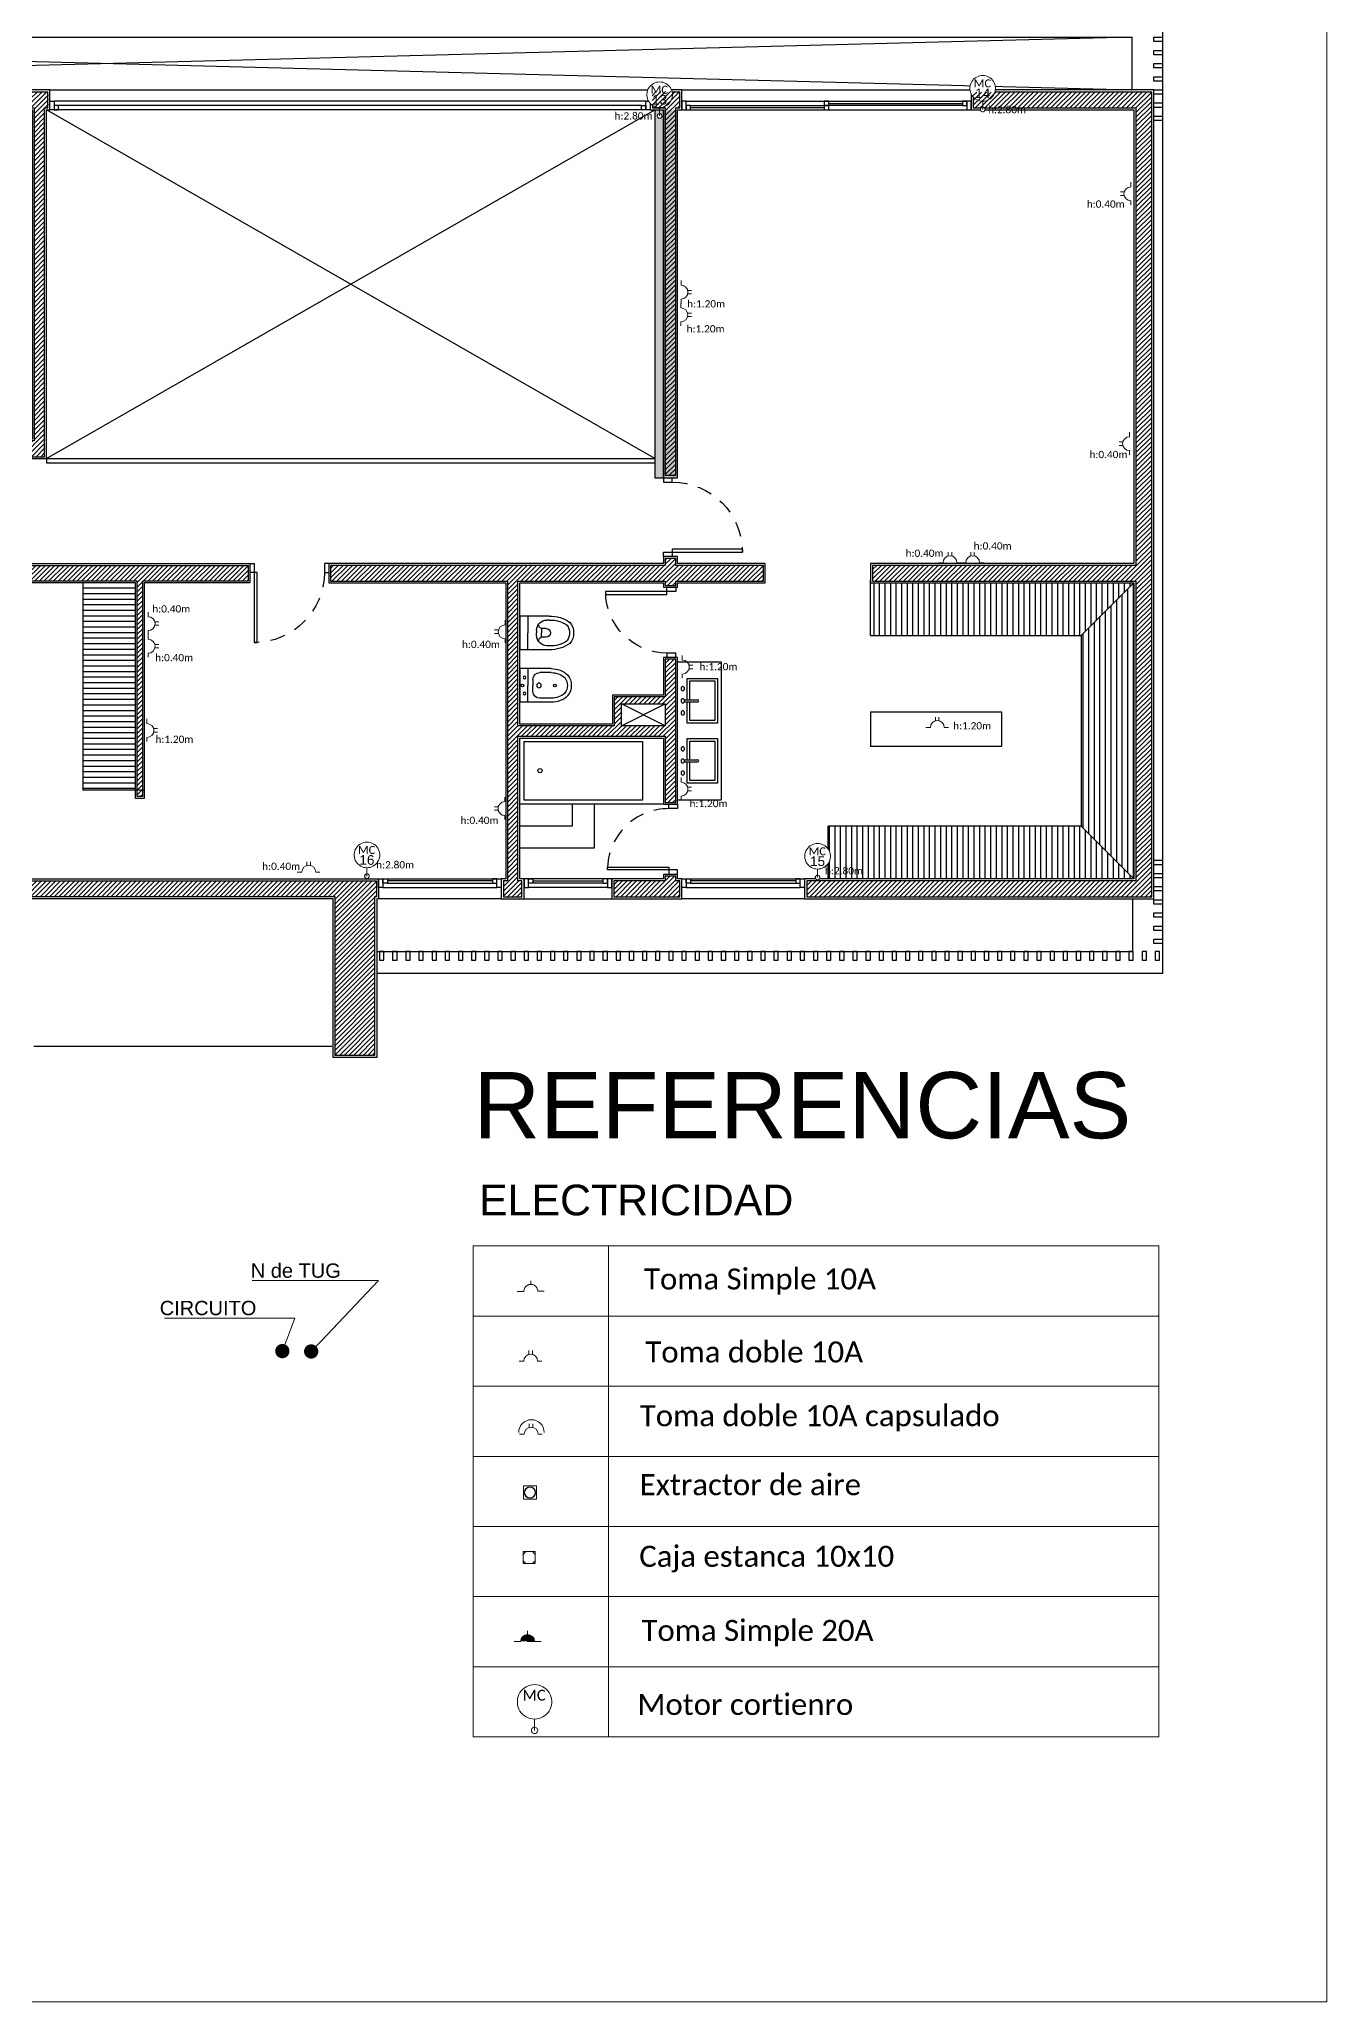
# Model space of a CAD drawing. Header units: millimetres. Extents: x 430 to 1353, y -204 to 152.
# Drawn here: x 488.61 to 503.3, y -13.17 to 9.22 of the extents above; entities that cross this region are included whole.
import ezdxf
from ezdxf import colors
from ezdxf.entities.mleader import LeaderData, LeaderLine
from ezdxf.enums import TextEntityAlignment as Align
from ezdxf.math import Vec2, Vec3

# ---------------------------------------------------------------- set-up
doc = ezdxf.new("R2010")
doc.units = ezdxf.units.MM
doc.linetypes.add('DASHED', pattern=[0.3, 0.17, -0.13])
doc.layers.get('0').update_dxf_attribs({"color": 250})
for name, color, linetype in [('AR - Carpinteria', 252, 'Continuous'), ('AR - Equipamiento Fijo', 252, 'Continuous'), ('AR - Ht', 252, 'Continuous'), ('AR - Proyeccion', 252, 'DASHED'), ('AR - Vista 05', 252, 'Continuous'), ('AR - Vista 1', 252, 'Continuous'), ('AR - Vista 4', 252, 'Continuous'), ('AR_Vista 1', 252, 'Continuous')]:
    doc.layers.add(name, color=color, linetype=linetype)
for name, color, linetype, lineweight in [('ND-Cotas', 252, 'Continuous', 9), ('ND-GLOBAL_Notas', 252, 'Continuous', 9), ('ND-texto', 251, 'Continuous', 15), ('ND-Texto2', 252, 'Continuous', 9), ('ND-TUE_Boca', 5, 'Continuous', 9), ('ND-TUG_Boca', 160, 'Continuous', 9)]:
    doc.layers.add(name, color=color, linetype=linetype, lineweight=lineweight)
doc.styles.add('IMPLANTACION', font='arial.ttf', dxfattribs={"height": 0.3})
doc.styles.add('MtXpl_Calibri', font='calibri.ttf')
doc.styles.add('Romans 1.100', font='ROMANS.shx', dxfattribs={"height": 0.15})
doc.styles.get("Standard").update_dxf_attribs({"font": 'arial.ttf'})

# ---------------------------------------------------------------- blocks, each defined once
blk = doc.blocks.new('Toma_doble')
for p, q in [((-0.079, 0.03), (-0.132, 0.03)), ((-0.021, 0.107), (-0.021, 0.15)), ((0.019, 0.107), (0.019, 0.15)), ((0.079, 0.03), (0.126, 0.03))]:
    blk.add_line(p, q)
blk.add_arc((0, 0.03), 0.0794, 360, 180)
blk = doc.blocks.new('Motor_cortinero')
blk.add_wipeout([(689.072, 30.448), (689.047, 30.446), (689.023, 30.442), (689, 30.434), (688.977, 30.424), (688.956, 30.41), (688.937, 30.395), (688.921, 30.377), (688.906, 30.357), (688.894, 30.335), (688.885, 30.312), (688.879, 30.288), (688.876, 30.264), (688.876, 30.239), (688.879, 30.215), (688.885, 30.191), (688.894, 30.168), (688.906, 30.146), (688.921, 30.126), (688.937, 30.108), (688.956, 30.093), (688.977, 30.079), (689, 30.069), (689.023, 30.061), (689.047, 30.057), (689.072, 30.055), (689.097, 30.057), (689.121, 30.061), (689.144, 30.069), (689.167, 30.079), (689.187, 30.093), (689.206, 30.108), (689.223, 30.126), (689.238, 30.146), (689.25, 30.168), (689.259, 30.191), (689.265, 30.215), (689.268, 30.239), (689.268, 30.264), (689.265, 30.288), (689.259, 30.312), (689.25, 30.335), (689.238, 30.357), (689.223, 30.377), (689.206, 30.395), (689.187, 30.41), (689.167, 30.424), (689.144, 30.434), (689.121, 30.442), (689.097, 30.446)])
at = {"style": 'MtXpl_Calibri'}
blk.add_text('MC', height=0.1226, rotation=0.0046, dxfattribs=at).set_placement((688.935, 30.266))
blk.add_wipeout([(689.072, 29.962), (689.063, 29.961), (689.055, 29.958), (689.048, 29.953), (689.042, 29.947), (689.038, 29.939), (689.036, 29.931), (689.036, 29.922), (689.038, 29.914), (689.042, 29.906), (689.048, 29.899), (689.055, 29.895), (689.063, 29.891), (689.072, 29.89), (689.081, 29.891), (689.089, 29.895), (689.096, 29.899), (689.101, 29.906), (689.105, 29.914), (689.108, 29.922), (689.108, 29.931), (689.105, 29.939), (689.101, 29.947), (689.096, 29.953), (689.089, 29.958), (689.081, 29.961)])
h = blk.add_hatch()
h.set_pattern_fill('ANGLE', color=256)
h.set_pattern_definition([(0, (0, -0.042), (0, 6.985), [5.08, -1.905]), (90, (0, -0.042), (-6.985, 4e-16), [5.08, -1.905])])
h.paths.add_polyline_path([(689.036, 29.926, 1), (689.108, 29.926, 1)])
blk.add_line((689.072, 30.055), (689.072, 29.926))
for points in [[(689.072, 30.448), (689.047, 30.446), (689.023, 30.442), (689, 30.434), (688.977, 30.424), (688.956, 30.41), (688.937, 30.395), (688.921, 30.377), (688.906, 30.357), (688.894, 30.335), (688.885, 30.312), (688.879, 30.288), (688.876, 30.264), (688.876, 30.239), (688.879, 30.215), (688.885, 30.191), (688.894, 30.168), (688.906, 30.146), (688.921, 30.126), (688.937, 30.108), (688.956, 30.093), (688.977, 30.079), (689, 30.069), (689.023, 30.061), (689.047, 30.057), (689.072, 30.055), (689.097, 30.057), (689.121, 30.061), (689.144, 30.069), (689.167, 30.079), (689.187, 30.093), (689.206, 30.108), (689.223, 30.126), (689.238, 30.146), (689.25, 30.168), (689.259, 30.191), (689.265, 30.215), (689.268, 30.239), (689.268, 30.264), (689.265, 30.288), (689.259, 30.312), (689.25, 30.335), (689.238, 30.357), (689.223, 30.377), (689.206, 30.395), (689.187, 30.41), (689.167, 30.424), (689.144, 30.434), (689.121, 30.442), (689.097, 30.446)], [(689.072, 29.962), (689.063, 29.961), (689.055, 29.958), (689.048, 29.953), (689.042, 29.947), (689.038, 29.939), (689.036, 29.931), (689.036, 29.922), (689.038, 29.914), (689.042, 29.906), (689.048, 29.899), (689.055, 29.895), (689.063, 29.891), (689.072, 29.89), (689.081, 29.891), (689.089, 29.895), (689.096, 29.899), (689.101, 29.906), (689.105, 29.914), (689.108, 29.922), (689.108, 29.931), (689.105, 29.939), (689.101, 29.947), (689.096, 29.953), (689.089, 29.958), (689.081, 29.961)]]:
    blk.add_lwpolyline(points, close=True)
blk = doc.blocks.new('Motor cortinero numerado')
at = {"xscale": 0.744428715064112, "yscale": 0.744428715064112, "zscale": 0.744428715064112}
blk.add_blockref('Motor_cortinero', (-512.965, -22.278), dxfattribs=at)
at = {"style": 'IMPLANTACION'}
blk.add_attdef('NU', text='', height=0.11, dxfattribs=at).set_placement((0, 0.185), align=Align.MIDDLE)
blk = doc.blocks.new('Toma_simple')
for p, q in [((-0.03, 0.079), (-0.03, 0.154)), ((-0.109, -0.001), (-0.15, -0.001)), ((-0.028, -0.079), (-0.028, -0.154))]:
    blk.add_line(p, q)
blk.add_arc((-0.03, 0), 0.0794, 90, 271.1424)
blk = doc.blocks.new('Extracttor_de_aire')
for p, q in [((0, 0), (0, 0.15)), ((0, 0.15), (0.15, 0.15)), ((0.15, 0), (0, 0)), ((0.15, 0), (0.15, 0.15))]:
    blk.add_line(p, q)
for radius in [0.0649, 0.0607]:
    blk.add_circle((0.075, 0.075), radius)
blk = doc.blocks.new('Toma_20_TUE')
h = blk.add_hatch(color=256)
h.dxf.hatch_style = 1
h.paths.add_polyline_path([(0, 0.109), (0, 0.03), (-0.079, 0.03, -0.414214)])
h = blk.add_hatch(color=256)
h.dxf.hatch_style = 1
h.paths.add_polyline_path([(0, 0.109), (0, 0.03), (0.079, 0.03, 0.414214)])
for p, q in [((-0.079, 0.03), (-0.153, 0.03)), ((0, 0.03), (0, 0.15)), ((0, 0.03), (0.155, 0.03))]:
    blk.add_line(p, q)
blk.add_arc((0, 0.03), 0.0794, 360, 180)
blk = doc.blocks.new('Caja estanca 10x10')
blk.add_wipeout([(-0.069, 0.069), (0.068, 0.069), (0.068, -0.068), (-0.069, -0.068)])
for p, q in [((-0.038, 0.069), (-0.069, 0.038)), ((0.037, 0.069), (0.068, 0.038)), ((-0.038, -0.068), (-0.069, -0.037)), ((0.037, -0.068), (0.068, -0.037))]:
    blk.add_line(p, q)
blk.add_lwpolyline([(-0.069, 0.069), (0.068, 0.069), (0.068, -0.068), (-0.069, -0.068)], close=True)
blk = doc.blocks.new('_Dot')
at = {"color": 0, "linetype": 'ByBlock', "lineweight": -2}
blk.add_line((-0.5, 0), (-1, 0), dxfattribs=at)
at = {"color": 0, "linetype": 'ByBlock', "const_width": 0.5}
blk.add_lwpolyline([(-0.25, 0, 1), (0.25, 0, 1)], format="xyb", close=True, dxfattribs=at)
blk = doc.blocks.new('bacha')
for p, q in [((519.809, 72.68), (519.809, 72.832)), ((519.833, 72.68), (519.833, 72.832))]:
    blk.add_line(p, q)
for points in [[(519.809, 72.711), (519.565, 72.711), (519.565, 73.058), (520.076, 73.058), (520.076, 72.711), (519.833, 72.711)], [(519.809, 72.741), (519.595, 72.741), (519.595, 73.028), (520.046, 73.028), (520.046, 72.741), (519.833, 72.741)]]:
    blk.add_lwpolyline(points)
blk.add_arc((519.821, 72.831), 0.0121, 5.5464, 174.4536)
at = {"extrusion": (0, 0, -1)}
for centre in [(519.683, 72.661), (519.821, 72.661), (519.959, 72.661)]:
    blk.add_ellipse(centre, major_axis=(0.0235, 0), ratio=0.85, start_param=3.141593, end_param=9.424778, dxfattribs=at)
blk = doc.blocks.new('INOD3-VS')
for p, q in [((-0.19, 0), (0.19, 0)), ((-0.19, -0.334), (-0.19, 0)), ((0.19, -0.334), (0.19, 0)), ((-0.19, -0.09), (0, -0.09)), ((-0.028, -0.19), (0, -0.19)), ((0.19, -0.09), (0, -0.09)), ((0.028, -0.19), (0, -0.19)), ((-0.145, -0.334), (-0.145, -0.307)), ((-0.05, -0.297), (-0.05, -0.247)), ((-0.05, -0.247), (0, -0.247)), ((0.05, -0.247), (0, -0.247)), ((0.05, -0.297), (0.05, -0.247)), ((0.145, -0.334), (0.145, -0.307))]:
    blk.add_line(p, q)
for centre, radius, start, end in [((-0.028, -0.307), 0.117, 90, 180), ((-0.095, -0.259), 0.0464, 14.8851, 92.9268), ((0.028, -0.307), 0.117, 0, 90), ((0.095, -0.259), 0.0464, 87.0732, 165.1149), ((0.195, -0.344), 0.385, 178.5208, 215.4085), ((0.198, -0.345), 0.343, 178.2465, 213.5506), ((0, -0.297), 0.05, 180, 270), ((0, -0.297), 0.05, 270, 0), ((-0.127, -0.365), 0.274, 321.8101, 6.3928), ((-0.192, -0.345), 0.383, 324.4734, 1.5973), ((0, -0.419), 0.19, 231.2469, 270), ((0, -0.419), 0.145, 232.619, 270), ((0, -0.419), 0.145, 270, 307.381), ((0, -0.419), 0.19, 270, 308.7531)]:
    blk.add_arc(centre, radius, start, end)
blk = doc.blocks.new('*U492')
blk.add_lwpolyline([(0.05, 0.1), (0.05, 0.8), (0.083, 0.8), (0.083, 0.1)], close=True)
for points in [[(0, 0), (0.05, 0), (0.05, 0.1), (0, 0.1)], [(0.8, 0), (0.75, 0), (0.75, 0.1), (0.8, 0.1)]]:
    blk.add_lwpolyline(points)
at = {"color": 8, "linetype": 'DASHED'}
blk.add_arc((0.05, 0.1), 0.7, 360, 90, dxfattribs=at)
blk = doc.blocks.new('BIDE2-VS')
for p, q in [((-0.19, 0), (0.19, 0)), ((-0.19, -0.354), (-0.19, 0)), ((0.19, -0.354), (0.19, 0)), ((-0.19, -0.09), (0, -0.09)), ((-0.067, -0.146), (0, -0.146)), ((0.19, -0.09), (0, -0.09)), ((0.067, -0.146), (0, -0.146)), ((-0.145, -0.354), (-0.145, -0.224)), ((-0.145, -0.354), (-0.145, -0.327)), ((0.145, -0.354), (0.145, -0.224))]:
    blk.add_line(p, q)
for centre, radius in [((-0.09, -0.052), 0.015), ((0, -0.215), 0.026), ((0.09, -0.052), 0.015)]:
    blk.add_circle(centre, radius)
for centre, radius, start, end in [((-0.067, -0.224), 0.0781, 90, 180), ((0, -0.03), 0.015, 90, 270), ((0, -0.03), 0.015, 270, 90), ((0.067, -0.224), 0.0781, 0, 90), ((0.084, -0.354), 0.274, 180, 222.2256), ((0.084, -0.354), 0.229, 180, 221.3159), ((0, -0.393), 0.015, 90, 270), ((0, -0.393), 0.015, 270, 90), ((-0.084, -0.354), 0.229, 318.6841, 0), ((-0.084, -0.354), 0.274, 317.7744, 0), ((0, -0.39), 0.19, 231.2469, 270), ((0, -0.39), 0.145, 232.619, 270), ((0, -0.39), 0.145, 270, 307.381), ((0, -0.39), 0.19, 270, 308.7531)]:
    blk.add_arc(centre, radius, start, end)
blk = doc.blocks.new('*U491')
blk.add_lwpolyline([(0.05, 0.1), (0.05, 0.9), (0.083, 0.9), (0.083, 0.1)], close=True)
for points in [[(0, 0), (0.05, 0), (0.05, 0.1), (0, 0.1)], [(0.9, 0), (0.85, 0), (0.85, 0.1), (0.9, 0.1)]]:
    blk.add_lwpolyline(points)
at = {"color": 8, "linetype": 'DASHED'}
blk.add_arc((0.05, 0.1), 0.8, 360, 90, dxfattribs=at)
blk = doc.blocks.new('*U295')
at = {"color": 8}
blk.add_line((1.3, 0.025), (0.1, 0.025), dxfattribs=at)
at = {"layer": 'AR - Carpinteria'}
for p, q in [((0.05, 0.1), (1.35, 0.1)), ((0.05, 0), (1.35, 0)), ((0.1, 0.05), (1.3, 0.05))]:
    blk.add_line(p, q, dxfattribs=at)
for points in [[(0, 0), (0.05, 0), (0.05, 0.1), (0, 0.1)], [(0.05, 0), (0.1, 0), (0.1, 0.05), (0.05, 0.05)], [(1.35, 0), (1.3, 0), (1.3, 0.05), (1.35, 0.05)], [(1.35, 0), (1.4, 0), (1.4, 0.1), (1.35, 0.1)]]:
    blk.add_lwpolyline(points, close=True, dxfattribs=at)
blk = doc.blocks.new('*U494')
at = {"color": 8}
for p, q in [((1.625, 0.025), (0.1, 0.025)), ((1.675, 0.075), (3.2, 0.075))]:
    blk.add_line(p, q, dxfattribs=at)
at = {"layer": 'AR - Carpinteria'}
for p, q in [((0.05, 0.1), (3.25, 0.1)), ((0.05, 0), (3.25, 0)), ((0.1, 0.05), (1.625, 0.05)), ((3.2, 0.05), (1.675, 0.05))]:
    blk.add_line(p, q, dxfattribs=at)
for points in [[(0, 0), (0.05, 0), (0.05, 0.1), (0, 0.1)], [(0.05, 0), (0.1, 0), (0.1, 0.05), (0.05, 0.05)], [(1.675, 0.1), (1.625, 0.1), (1.625, 0.05), (1.675, 0.05)], [(1.625, 0), (1.675, 0), (1.675, 0.05), (1.625, 0.05)], [(3.25, 0.1), (3.2, 0.1), (3.2, 0.05), (3.25, 0.05)], [(3.25, 0), (3.3, 0), (3.3, 0.1), (3.25, 0.1)]]:
    blk.add_lwpolyline(points, close=True, dxfattribs=at)
blk = doc.blocks.new('*U496')
at = {"color": 8}
blk.add_line((0.9, 0.025), (0.1, 0.025), dxfattribs=at)
at = {"layer": 'AR - Carpinteria'}
for p, q in [((0.05, 0.1), (0.95, 0.1)), ((0.05, 0), (0.95, 0)), ((0.1, 0.05), (0.9, 0.05))]:
    blk.add_line(p, q, dxfattribs=at)
for points in [[(0, 0), (0.05, 0), (0.05, 0.1), (0, 0.1)], [(0.05, 0), (0.1, 0), (0.1, 0.05), (0.05, 0.05)], [(0.95, 0), (0.9, 0), (0.9, 0.05), (0.95, 0.05)], [(0.95, 0), (1, 0), (1, 0.1), (0.95, 0.1)]]:
    blk.add_lwpolyline(points, close=True, dxfattribs=at)
blk = doc.blocks.new('planta alta')
at = {"layer": 'AR - Equipamiento Fijo', "transparency": 33554585}
h = blk.add_hatch(dxfattribs=at)
h.set_pattern_fill('ANSI31', color=256, scale=0.02, angle=315)
h.set_pattern_definition([(0, (-553.808214, -51.777135), (1e-17, 0.0635), [])])
h.paths.add_polyline_path([(10.52, 10.805), (9.92, 10.805), (9.92, 7.43), (10.52, 7.43)])
h.paths.add_polyline_path([(12.01, 10.805), (11.41, 10.805), (11.41, 8.44), (12.01, 8.44)])
at = {"layer": 'AR - Equipamiento Fijo', "linetype": 'ByBlock', "transparency": 33554585}
h = blk.add_hatch(dxfattribs=at)
h.set_pattern_fill('ANSI31,_O', color=256, scale=0.02, angle=45)
h.set_pattern_definition([(90, (-553.808214, -51.777135), (-0.0635, 0), [])])
h.paths.add_polyline_path([(22.8, 10.205), (23.4, 10.805), (20.395, 10.805), (20.395, 10.205)])
h.paths.add_polyline_path([(19.915, 8.03), (19.915, 7.44), (23.4, 7.43), (22.8, 8.03)])
h = blk.add_hatch(dxfattribs=at)
h.set_pattern_fill('ANSI31,_O', color=256, scale=0.02, angle=45)
h.set_pattern_definition([(90, (-643.2418, -51.777135), (-0.0635, 0), [])])
h.paths.add_polyline_path([(23.4, 10.805), (22.8, 10.205), (22.8, 8.03), (23.4, 7.43)])
at = {"layer": 'AR - Ht', "transparency": 33554511}
h = blk.add_hatch(color=256, dxfattribs=at)
h.dxf.hatch_style = 1
h.paths.add_polyline_path([(18.195, 15.97), (18.195, 16.2), (17.935, 16.2), (17.935, 15.97), (17.935, 12.005), (18.035, 12.005), (18.195, 12.005)])
at = {"layer": 'AR - Carpinteria'}
for p, q in [((11.035, 16.43), (17.895, 16.43)), ((18.24, 16.43), (21.545, 16.43)), ((17.835, 16.3), (11.085, 16.3)), ((17.835, 16.2), (11.095, 16.2)), ((17.785, 16.25), (11.135, 16.25)), ((18.055, 9.175), (17.555, 9.425)), ((17.555, 9.175), (18.055, 9.425)), ((16.185, 7.2), (14.765, 7.2)), ((16.445, 7.2), (17.445, 7.2)), ((19.645, 7.2), (18.245, 7.2))]:
    blk.add_line(p, q, dxfattribs=at)
for points in [[(11.085, 16.2), (11.035, 16.2), (11.035, 16.3), (11.085, 16.3)], [(11.085, 16.2), (11.135, 16.2), (11.135, 16.25), (11.085, 16.25)], [(17.835, 16.2), (17.785, 16.2), (17.785, 16.25), (17.835, 16.25)], [(17.885, 16.2), (17.835, 16.2), (17.835, 16.3), (17.885, 16.3)]]:
    blk.add_lwpolyline(points, close=True, dxfattribs=at)
at = {"layer": 'AR - Equipamiento Fijo'}
for p, q in [((11.41, 10.805), (11.41, 8.44)), ((18.195, 9.905), (18.695, 9.905)), ((18.695, 9.905), (18.695, 8.33)), ((12.11, 8.44), (11.41, 8.44)), ((18.195, 8.33), (18.695, 8.33))]:
    blk.add_line(p, q, dxfattribs=at)
at = {"layer": 'AR - Equipamiento Fijo', "linetype": 'ByBlock'}
for p, q in [((20.395, 10.205), (20.395, 10.835)), ((22.8, 10.205), (23.4, 10.805)), ((19.915, 7.43), (19.915, 8.03)), ((22.8, 8.03), (23.4, 7.43))]:
    blk.add_line(p, q, dxfattribs=at)
at = {"layer": 'AR - Equipamiento Fijo', "linetype": 'ByBlock', "transparency": 33554585}
blk.add_line((20.395, 9.335), (20.395, 8.94), dxfattribs=at)
at = {"layer": 'AR - Equipamiento Fijo', "linetype": 'ByBlock'}
blk.add_lwpolyline([(20.395, 10.205), (22.8, 10.205), (22.8, 8.03), (19.915, 8.03)], dxfattribs=at)
at = {"layer": 'AR - Equipamiento Fijo', "linetype": 'ByBlock', "transparency": 33554585}
blk.add_lwpolyline([(20.395, 9.335), (21.89, 9.335), (21.89, 8.94), (20.395, 8.94)], dxfattribs=at)
at = {"layer": 'AR - Equipamiento Fijo'}
blk.add_circle((16.626, 8.662), 0.0237, dxfattribs=at)
at = {"layer": 'AR - Proyeccion', "ltscale": 20}
blk.add_lwpolyline([(14.25, 5.515), (-0.1, 5.515), (-0.1, 17.28), (23.73, 17.28), (23.73, 6.35), (14.765, 6.35)], dxfattribs=at)
at = {"layer": 'AR - Vista 05'}
for p, q in [((12.11, 10.805), (12.11, 8.44)), ((18.035, 8.28), (16.395, 8.28))]:
    blk.add_line(p, q, dxfattribs=at)
for points in [[(10.995, 16.2), (11.035, 16.2), (11.035, 16.43), (10.78, 16.43), (10.78, 16.2), (10.835, 16.2), (10.835, 12.445), (8.29, 12.445), (8.29, 12.225), (10.995, 12.225)], [(20.395, 10.805), (23.4, 10.805), (23.4, 7.43), (19.645, 7.43), (19.645, 7.2), (23.63, 7.2), (23.63, 16.43), (21.545, 16.43), (21.545, 16.2), (23.4, 16.2), (23.4, 11.025), (20.395, 11.025)], [(16.445, 8.997), (17.795, 8.997), (17.795, 8.327), (16.445, 8.327)], [(17.445, 7.2), (18.245, 7.2), (18.245, 7.43), (18.195, 7.43), (18.195, 7.48), (18.035, 7.48), (18.035, 7.43), (17.445, 7.43)]]:
    blk.add_lwpolyline(points, close=True, dxfattribs=at)
for points in [[(18.195, 12.111), (18.195, 16.2), (18.245, 16.2), (18.245, 16.43), (17.885, 16.43), (17.885, 16.2), (18.035, 16.2), (18.035, 12.005), (18.195, 12.005), (18.195, 12.115)], [(14.265, 7.2), (9.7, 7.2), (9.7, 7.43), (9.76, 7.43), (9.76, 11.025), (11.378, 11.025), (13.317, 11.025), (13.317, 10.805), (12.11, 10.805), (12.11, 8.347), (12.01, 8.347), (12.01, 10.805), (10.588, 10.805), (9.92, 10.805), (9.92, 7.43), (14.785, 7.43), (14.785, 7.2), (14.765, 7.2), (14.765, 5.39), (14.265, 5.39), (14.265, 7.2)], [(18.195, 11.025), (18.195, 11.105), (18.035, 11.105), (18.035, 11.025), (14.217, 11.025), (14.217, 10.805), (16.235, 10.805), (16.235, 7.43), (16.185, 7.43), (16.185, 7.2), (16.445, 7.2), (16.445, 7.43), (16.395, 7.43), (16.395, 9.035), (18.035, 9.035), (18.035, 8.28), (18.195, 8.28), (18.195, 9.955), (18.035, 9.955), (18.035, 9.525), (17.454, 9.525), (17.454, 9.195), (16.395, 9.195), (16.395, 10.805), (18.035, 10.805), (18.035, 10.755), (18.195, 10.755), (18.195, 10.805), (19.195, 10.805), (19.195, 11.025), (18.195, 11.025)], [(16.995, 8.28), (16.995, 8.03), (16.395, 8.03)], [(17.245, 8.28), (17.245, 7.78), (16.395, 7.78)]]:
    blk.add_lwpolyline(points, dxfattribs=at)
at = {"layer": 'AR - Vista 1'}
for p, q in [((17.495, 6.6), (17.495, 6.5)), ((17.545, 6.5), (17.545, 6.6)), ((19.295, 6.6), (19.295, 6.5)), ((19.345, 6.5), (19.345, 6.6)), ((21.095, 6.6), (21.095, 6.5)), ((21.145, 6.5), (21.145, 6.6)), ((22.895, 6.6), (22.895, 6.5)), ((22.945, 6.5), (22.945, 6.6)), ((23.195, 6.6), (23.195, 6.5)), ((23.245, 6.5), (23.245, 6.6))]:
    blk.add_line(p, q, dxfattribs=at)
for points in [[(18.23, 17.28), (23.73, 17.28), (23.73, 6.35), (14.765, 6.35)], [(0.15, 16.43), (0.15, 17.03), (23.38, 17.03), (23.38, 16.43)], [(14.765, 6.6), (23.39, 6.6), (23.39, 7.2)]]:
    blk.add_lwpolyline(points, dxfattribs=at)
for points in [[(23.63, 16.98), (23.63, 17.03), (23.73, 17.03), (23.73, 16.98)], [(23.63, 16.83), (23.63, 16.88), (23.73, 16.88), (23.73, 16.83)], [(23.63, 16.68), (23.63, 16.73), (23.73, 16.73), (23.73, 16.68)], [(23.63, 16.53), (23.63, 16.58), (23.73, 16.58), (23.73, 16.53)], [(23.63, 16.38), (23.63, 16.43), (23.73, 16.43), (23.73, 16.38)], [(23.63, 16.23), (23.63, 16.28), (23.73, 16.28), (23.73, 16.23)], [(23.63, 16.08), (23.63, 16.13), (23.73, 16.13), (23.73, 16.08)], [(23.63, 7.59), (23.63, 7.64), (23.73, 7.64), (23.73, 7.59)], [(23.63, 7.44), (23.63, 7.49), (23.73, 7.49), (23.73, 7.44)], [(23.63, 7.29), (23.63, 7.34), (23.73, 7.34), (23.73, 7.29)], [(23.63, 7.14), (23.63, 7.19), (23.73, 7.19), (23.73, 7.14)], [(23.63, 6.99), (23.63, 7.04), (23.73, 7.04), (23.73, 6.99)], [(23.63, 6.84), (23.63, 6.89), (23.73, 6.89), (23.73, 6.84)], [(23.63, 6.69), (23.63, 6.74), (23.73, 6.74), (23.73, 6.69)], [(14.845, 6.6), (14.795, 6.6), (14.795, 6.5), (14.845, 6.5)], [(14.995, 6.6), (14.945, 6.6), (14.945, 6.5), (14.995, 6.5)], [(15.145, 6.6), (15.095, 6.6), (15.095, 6.5), (15.145, 6.5)], [(15.295, 6.6), (15.245, 6.6), (15.245, 6.5), (15.295, 6.5)], [(15.445, 6.6), (15.395, 6.6), (15.395, 6.5), (15.445, 6.5)], [(15.595, 6.6), (15.545, 6.6), (15.545, 6.5), (15.595, 6.5)], [(15.745, 6.6), (15.695, 6.6), (15.695, 6.5), (15.745, 6.5)], [(15.895, 6.6), (15.845, 6.6), (15.845, 6.5), (15.895, 6.5)], [(16.045, 6.6), (15.995, 6.6), (15.995, 6.5), (16.045, 6.5)], [(16.195, 6.6), (16.145, 6.6), (16.145, 6.5), (16.195, 6.5)], [(16.345, 6.6), (16.295, 6.6), (16.295, 6.5), (16.345, 6.5)], [(16.495, 6.6), (16.445, 6.6), (16.445, 6.5), (16.495, 6.5)], [(16.645, 6.6), (16.595, 6.6), (16.595, 6.5), (16.645, 6.5)], [(16.795, 6.6), (16.745, 6.6), (16.745, 6.5), (16.795, 6.5)], [(16.945, 6.6), (16.895, 6.6), (16.895, 6.5), (16.945, 6.5)], [(17.095, 6.6), (17.045, 6.6), (17.045, 6.5), (17.095, 6.5)], [(17.245, 6.6), (17.195, 6.6), (17.195, 6.5), (17.245, 6.5)], [(17.395, 6.6), (17.345, 6.6), (17.345, 6.5), (17.395, 6.5)], [(17.545, 6.6), (17.495, 6.6), (17.495, 6.5), (17.545, 6.5)], [(17.695, 6.6), (17.645, 6.6), (17.645, 6.5), (17.695, 6.5)], [(17.845, 6.6), (17.795, 6.6), (17.795, 6.5), (17.845, 6.5)], [(17.995, 6.6), (17.945, 6.6), (17.945, 6.5), (17.995, 6.5)], [(18.145, 6.6), (18.095, 6.6), (18.095, 6.5), (18.145, 6.5)], [(18.295, 6.6), (18.245, 6.6), (18.245, 6.5), (18.295, 6.5)], [(18.445, 6.6), (18.395, 6.6), (18.395, 6.5), (18.445, 6.5)], [(18.595, 6.6), (18.545, 6.6), (18.545, 6.5), (18.595, 6.5)], [(18.745, 6.6), (18.695, 6.6), (18.695, 6.5), (18.745, 6.5)], [(18.895, 6.6), (18.845, 6.6), (18.845, 6.5), (18.895, 6.5)], [(19.045, 6.6), (18.995, 6.6), (18.995, 6.5), (19.045, 6.5)], [(19.195, 6.6), (19.145, 6.6), (19.145, 6.5), (19.195, 6.5)], [(19.345, 6.6), (19.295, 6.6), (19.295, 6.5), (19.345, 6.5)], [(19.495, 6.6), (19.445, 6.6), (19.445, 6.5), (19.495, 6.5)], [(19.645, 6.6), (19.595, 6.6), (19.595, 6.5), (19.645, 6.5)], [(19.795, 6.6), (19.745, 6.6), (19.745, 6.5), (19.795, 6.5)], [(19.945, 6.6), (19.895, 6.6), (19.895, 6.5), (19.945, 6.5)], [(20.095, 6.6), (20.045, 6.6), (20.045, 6.5), (20.095, 6.5)], [(20.245, 6.6), (20.195, 6.6), (20.195, 6.5), (20.245, 6.5)], [(20.395, 6.6), (20.345, 6.6), (20.345, 6.5), (20.395, 6.5)], [(20.545, 6.6), (20.495, 6.6), (20.495, 6.5), (20.545, 6.5)], [(20.695, 6.6), (20.645, 6.6), (20.645, 6.5), (20.695, 6.5)], [(20.845, 6.6), (20.795, 6.6), (20.795, 6.5), (20.845, 6.5)], [(20.995, 6.6), (20.945, 6.6), (20.945, 6.5), (20.995, 6.5)], [(21.145, 6.6), (21.095, 6.6), (21.095, 6.5), (21.145, 6.5)], [(21.295, 6.6), (21.245, 6.6), (21.245, 6.5), (21.295, 6.5)], [(21.445, 6.6), (21.395, 6.6), (21.395, 6.5), (21.445, 6.5)], [(21.595, 6.6), (21.545, 6.6), (21.545, 6.5), (21.595, 6.5)], [(21.745, 6.6), (21.695, 6.6), (21.695, 6.5), (21.745, 6.5)], [(21.895, 6.6), (21.845, 6.6), (21.845, 6.5), (21.895, 6.5)], [(22.045, 6.6), (21.995, 6.6), (21.995, 6.5), (22.045, 6.5)], [(22.195, 6.6), (22.145, 6.6), (22.145, 6.5), (22.195, 6.5)], [(22.345, 6.6), (22.295, 6.6), (22.295, 6.5), (22.345, 6.5)], [(22.495, 6.6), (22.445, 6.6), (22.445, 6.5), (22.495, 6.5)], [(22.645, 6.6), (22.595, 6.6), (22.595, 6.5), (22.645, 6.5)], [(22.795, 6.6), (22.745, 6.6), (22.745, 6.5), (22.795, 6.5)], [(22.945, 6.6), (22.895, 6.6), (22.895, 6.5), (22.945, 6.5)], [(23.095, 6.6), (23.045, 6.6), (23.045, 6.5), (23.095, 6.5)], [(23.245, 6.6), (23.195, 6.6), (23.195, 6.5), (23.245, 6.5)], [(23.395, 6.6), (23.345, 6.6), (23.345, 6.5), (23.395, 6.5)], [(23.545, 6.6), (23.495, 6.6), (23.495, 6.5), (23.545, 6.5)], [(23.695, 6.6), (23.645, 6.6), (23.645, 6.5), (23.695, 6.5)]]:
    blk.add_lwpolyline(points, close=True, dxfattribs=at)
at = {"layer": 'AR - Vista 4'}
for p, q in [((16.395, 7.44), (16.395, 7.44)), ((16.395, 7.19), (16.395, 7.19))]:
    blk.add_line(p, q, dxfattribs=at)
for points in [[(10.975, 16.225), (11.01, 16.225), (11.01, 16.405), (10.805, 16.405), (10.805, 16.225), (10.855, 16.225), (10.855, 12.425), (8.31, 12.425), (8.31, 12.245), (10.975, 12.245)], [(18.175, 12.115), (18.175, 16.225), (18.22, 16.225), (18.22, 16.405), (17.91, 16.405), (17.91, 16.225), (18.055, 16.225), (18.055, 12.035), (18.175, 12.035)], [(20.42, 10.825), (23.425, 10.825), (23.425, 7.405), (19.67, 7.405), (19.67, 7.225), (23.605, 7.225), (23.605, 16.405), (21.57, 16.405), (21.57, 16.225), (23.425, 16.225), (23.425, 11.005), (20.42, 11.005)], [(14.29, 7.225), (9.726, 7.225), (9.726, 7.405), (9.78, 7.405), (9.78, 11.005), (11.378, 11.005), (13.297, 11.005), (13.297, 10.825), (12.09, 10.825), (12.09, 8.367), (12.03, 8.367), (12.03, 10.825), (9.9, 10.825), (9.9, 7.405), (14.76, 7.405), (14.76, 7.225), (14.74, 7.225), (14.74, 5.415), (14.29, 5.415)], [(18.175, 11.005), (18.175, 11.085), (18.055, 11.085), (18.055, 11.005), (14.237, 11.005), (14.237, 10.825), (16.255, 10.825), (16.255, 7.405), (16.21, 7.405), (16.21, 7.225), (16.42, 7.225), (16.42, 7.405), (16.375, 7.405), (16.375, 9.055), (18.055, 9.055), (18.055, 8.3), (18.175, 8.3), (18.175, 9.935), (18.055, 9.935), (18.055, 9.505), (17.474, 9.505), (17.474, 9.175), (16.375, 9.175), (16.375, 10.825), (18.055, 10.825), (18.055, 10.775), (18.175, 10.775), (18.175, 10.825), (19.175, 10.825), (19.175, 11.005)], [(18.055, 9.425), (18.055, 9.175), (17.555, 9.175), (17.555, 9.425)], [(17.47, 7.225), (18.22, 7.225), (18.22, 7.405), (18.175, 7.405), (18.175, 7.46), (18.055, 7.46), (18.055, 7.405), (17.47, 7.405)]]:
    blk.add_lwpolyline(points, close=True, dxfattribs=at)
blk.add_lwpolyline([(17.935, 16.2), (17.935, 12.005), (18.035, 12.005), (18.035, 16.2)], dxfattribs=at)
at = {"layer": 'AR_Vista 1'}
for p, q in [((0.15, 17.03), (23.38, 16.431)), ((23.38, 17.03), (0.15, 16.43)), ((17.935, 12.225), (10.995, 16.2)), ((10.995, 12.225), (17.935, 16.2)), ((10.995, 12.225), (17.935, 12.225)), ((10.995, 12.225), (10.995, 12.175)), ((10.995, 12.175), (17.935, 12.175))]:
    blk.add_line(p, q, dxfattribs=at)
at = {"layer": 'AR - Carpinteria'}
blk.add_blockref('*U494', (18.245, 16.2), dxfattribs=at)
for name, p, xscale, rotation in [('*U491', (18.035, 11.105), -1, 270), ('*U491', (13.317, 11.025), -1, 180), ('*U492', (18.175, 10.755), -1.000000000000011, 90), ('*U295', (14.785, 7.43), -1, 180), ('*U295', (18.245, 7.43), -1, 180)]:
    blk.add_blockref(name, p, dxfattribs=dict(at, xscale=xscale, rotation=rotation))
for name, p, rotation in [('*U492', (18.195, 7.48), 90), ('*U496', (17.445, 7.43), 180)]:
    blk.add_blockref(name, p, dxfattribs=dict(at, rotation=rotation))
at = {"layer": 'AR - Equipamiento Fijo', "xscale": -1.010000000000029, "yscale": 1.010000000000029, "zscale": 1.010000000000011, "rotation": 90}
for name, p in [('INOD3-VS', (16.395, 10.235)), ('BIDE2-VS', (16.398, 9.635))]:
    blk.add_blockref(name, p, dxfattribs=at)
at = {"layer": 'AR - Equipamiento Fijo', "rotation": 270}
for p in [(-54.406, 529.281), (-54.406, 528.595)]:
    blk.add_blockref('bacha', p, dxfattribs=at)

msp = doc.modelspace()

# ---------------------------------------------------------------- linework, layer by layer
at = {"layer": 'ND-GLOBAL_Notas'}
msp.add_lwpolyline([(475.634, 28.145), (503.298, 28.145), (503.298, -13.17), (475.634, -13.17)], close=True, dxfattribs=at)
at = {"layer": 'ND-texto'}
for p, q in [((493.561, -4.548), (501.384, -4.548)), ((493.561, -4.548), (493.561, -10.148)), ((495.103, -4.548), (495.103, -10.148)), ((501.384, -4.548), (501.384, -10.148)), ((493.561, -5.348), (501.384, -5.348)), ((493.561, -6.148), (501.384, -6.148)), ((493.561, -6.948), (501.384, -6.948)), ((493.561, -7.748), (501.384, -7.748)), ((493.561, -8.548), (501.384, -8.548)), ((493.561, -9.348), (501.384, -9.348))]:
    msp.add_line(p, q, dxfattribs=at)
at = {"layer": 'ND-TUE_Boca'}
msp.add_arc((494.225, -6.676), 0.146, 0.3822, 179.5924, dxfattribs=at)

# ---------------------------------------------------------------- block references
at = {"layer": 'AR - Vista 05'}
msp.add_blockref('planta alta', (477.696, -7.788), dxfattribs=at)
at = {"layer": 'ND-TUE_Boca'}
for name, p in [('Extracttor_de_aire', (494.133, -7.435)), ('Toma_20_TUE', (494.181, -9.09))]:
    msp.add_blockref(name, p, dxfattribs=at)
at = {"layer": 'ND-TUG_Boca', "xscale": -1, "rotation": 90}
for p in [(501.094, 7.456), (501.079, 4.605), (493.954, 2.459), (493.953, 0.442)]:
    msp.add_blockref('Toma_doble', p, dxfattribs=at)
at = {"layer": 'ND-TUG_Boca'}
for name, p, rotation in [('Toma_doble', (495.901, 6.333), 270), ('Toma_doble', (495.9, 6.075), 270), ('Toma_doble', (489.823, 2.552), 270), ('Toma_doble', (489.823, 2.294), 270), ('Toma_doble', (495.916, 2.057), 270), ('Toma_doble', (489.808, 1.333), 270), ('Toma_doble', (495.901, 0.664), 270), ('Toma_simple', (494.217, -5.095), 269.9999999999888)]:
    msp.add_blockref(name, p, dxfattribs=dict(at, rotation=rotation))
for p in [(499, 3.217), (499.258, 3.217), (498.855, 1.337), (491.685, -0.314), (494.216, -5.891), (494.221, -6.725)]:
    msp.add_blockref('Toma_doble', p, dxfattribs=at)

# ---------------------------------------------------------------- texts
at = {"layer": 'ND-Cotas', "char_height": 0.09, "attachment_point": 1, "rotation": 0.0046}
for s, width, insert in [('{\\fCalibri|b0|i0|c0|p34;\\H0.91667x;h:0.40m}', 0.67411, (500.56, 7.38)), ('{\\fCalibri|b0|i0|c0|p34;\\H0.91667x;h:1.20m}', 0.82465, (496.001, 6.242)), ('{\\fCalibri|b0|i0|c0|p34;\\H0.91667x;h:1.20m}', 0.82465, (495.995, 5.957)), ('{\\fCalibri|b0|i0|c0|p34;\\H0.91667x;h:0.40m}', 0.67411, (500.591, 4.523)), ('{\\fCalibri|b0|i0|c0|p34;\\H0.91667x;h:0.40m}', 0.67411, (498.493, 3.397)), ('{\\fCalibri|b0|i0|c0|p34;\\H0.91667x;h:0.40m}', 0.67411, (499.27, 3.48)), ('{\\fCalibri|b0|i0|c0|p34;\\H0.91667x;h:0.40m}', 0.67411, (489.899, 2.762)), ('{\\fCalibri|b0|i0|c0|p34;\\H0.91667x;h:0.40m}', 0.67411, (493.432, 2.357)), ('{\\fCalibri|b0|i0|c0|p34;\\H0.91667x;h:0.40m}', 0.67411, (489.932, 2.206)), ('{\\fCalibri|b0|i0|c0|p34;\\H0.91667x;h:1.20m}', 0.82465, (496.142, 2.103)), ('{\\fCalibri|b0|i0|c0|p34;\\H0.91667x;h:1.20m}', 0.82465, (499.036, 1.428)), ('{\\fCalibri|b0|i0|c0|p34;\\H0.91667x;h:1.20m}', 0.82465, (489.935, 1.274)), ('{\\fCalibri|b0|i0|c0|p34;\\H0.91667x;h:1.20m}', 0.82465, (496.029, 0.541)), ('{\\fCalibri|b0|i0|c0|p34;\\H0.91667x;h:0.40m}', 0.67411, (493.416, 0.349)), ('{\\fCalibri|b0|i0|c0|p34;\\H0.91667x;h:0.40m}', 0.67411, (491.153, -0.175))]:
    msp.add_mtext_dynamic_manual_height_columns(s, width=width, gutter_width=10.291, heights=[0.126], dxfattribs=dict(at, insert=insert))
at = {"layer": 'ND-texto', "style": 'MtXpl_Calibri'}
for s, p in [('Toma Simple 10A', (495.509, -5.044)), ('Toma doble 10A', (495.524, -5.877)), ('Toma doble 10A capsulado', (495.461, -6.604)), ('Extractor de aire', (495.46, -7.391)), ('Caja estanca 10x10', (495.455, -8.208)), ('Toma Simple 20A', (495.48, -9.054)), ('Motor cortienro ', (495.434, -9.898))]:
    msp.add_text(s, height=0.24, rotation=0.0046, dxfattribs=at).set_placement(p)
at = {"layer": 'ND-texto', "attachment_point": 7}
for s, width, gutter_width, heights, insert, char_height in [('REFERENCIAS', 23.2637, 26.981, [3.762], (493.562, -3.33), 0.75548), ('ELECTRICIDAD', 6.80412, 12.5, [1.404], (493.627, -4.203), 0.35)]:
    msp.add_mtext_dynamic_manual_height_columns(s, width=width, gutter_width=gutter_width, heights=heights, dxfattribs=dict(at, insert=insert, char_height=char_height))

# ---------------------------------------------------------------- leaders
at = {"layer": 'ND-Texto2'}
ml = msp.add_multileader_mtext('Standard', dxfattribs=at)
ml.set_content('{\\fArial|b0|i0|c0|p34;N de TUG}', color=256, style='Romans 1.100')
ml.set_leader_properties(color=256, linetype='ByLayer', lineweight=-1)
ml.set_arrow_properties(name='DOT')
ml.build(insert=Vec2(0, 0))
ml.multileader.update_dxf_attribs({"text_left_attachment_type": 5, "text_right_attachment_type": 6, "dogleg_length": 0.00005, "arrow_head_size": 0.163})
ctx = ml.context
ctx.base_point, ctx.char_height, ctx.arrow_head_size, ctx.landing_gap_size, ctx.plane_origin = Vec3(490.697, -4.946), 0.16328, 0.163, 0.327, Vec3(493.148, 2.101)
ctx.left_attachment, ctx.right_attachment = 5, 6
notes = []
notes.append((ctx, [(1, (1, 1, 0), (492.48, -4.943), (-1, 0), 0.135, [(0, [(491.712, -5.751)], 0, [])])]))
ctx.mtext.insert, ctx.mtext.rotation, ctx.mtext.width, ctx.mtext.defined_height, ctx.mtext.line_spacing_factor, ctx.mtext.flow_direction = Vec3(491.023, -4.747), 6.283185, 2.59557, 1.624, 0.9, 5
ml = msp.add_multileader_mtext('Standard', dxfattribs=at)
ml.set_content('{\\fArial|b0|i0|c0|p34;CIRCUITO}', color=256, style='Romans 1.100')
ml.set_leader_properties(color=256, linetype='ByLayer', lineweight=-1)
ml.set_arrow_properties(name='DOT')
ml.build(insert=Vec2(0, 0))
ml.multileader.update_dxf_attribs({"text_left_attachment_type": 5, "text_right_attachment_type": 6, "dogleg_length": 0.00005, "arrow_head_size": 0.163})
ctx = ml.context
ctx.base_point, ctx.char_height, ctx.arrow_head_size, ctx.landing_gap_size, ctx.plane_origin = Vec3(489.658, -5.373), 0.16328, 0.163, 0.327, Vec3(492.195, 1.675)
ctx.left_attachment, ctx.right_attachment = 5, 6
notes.append((ctx, [(1, (1, 1, 0), (491.527, -5.37), (-1, 0), 0.135, [(0, [(491.383, -5.747)], 0, [])])]))
ctx.mtext.insert, ctx.mtext.rotation, ctx.mtext.width, ctx.mtext.defined_height, ctx.mtext.line_spacing_factor, ctx.mtext.flow_direction = Vec3(489.984, -5.174), 6.283185, 2.59557, 1.624, 0.9, 5
for ctx, leaders in notes:
    for number, flags, end, landing, length, lines in leaders:
        leader = LeaderData()
        leader.index, (leader.has_last_leader_line, leader.has_dogleg_vector, leader.attachment_direction) = number, flags
        leader.last_leader_point, leader.dogleg_vector, leader.dogleg_length = Vec3(end), Vec3(landing), length
        for number, points, colour, breaks in lines:
            line = LeaderLine()
            line.index, line.vertices, line.color, line.breaks = number, Vec3.list(points), colors.encode_raw_color(colour), breaks
            leader.lines.append(line)
        ctx.leaders.append(leader)

# ---------------------------------------------------------------- next in the draw order: block references
at = {"layer": 'ND-TUE_Boca'}
for name, p in [('Caja estanca 10x10', (494.199, -8.104)), ('Motor_cortinero', (-194.812, -40))]:
    msp.add_blockref(name, p, dxfattribs=at)
at = {"layer": 'ND-TUG_Boca'}
for p, values in [((495.687, 8.344), {'NU': '13'}), ((499.373, 8.417), {'NU': '14'}), ((492.348, -0.329), {'NU': '16'}), ((497.489, -0.344), {'NU': '15'})]:
    msp.add_blockref('Motor cortinero numerado', p, dxfattribs=at).add_auto_attribs(values)

# ---------------------------------------------------------------- next in the draw order: hatches: boundary and pattern name
at = {"layer": 'AR - Ht', "transparency": 33554610}
h = msp.add_hatch(dxfattribs=at)
h.set_pattern_fill('ANSI31', color=256, scale=0.012)
h.set_pattern_definition([(45, (-183.55572, -59.5651), (-0.0269407684, 0.0269407684), [])])
h.paths.add_polyline_path([(477.901, 8.437), (477.951, 8.437), (477.951, 8.617), (477.936, 8.617), (477.721, 8.617), (477.721, -0.563), (477.931, -0.563), (478.004, -0.563), (478.004, -0.383), (477.901, -0.383), (477.901, 2.272), (478.711, 2.272), (478.711, 2.392), (477.901, 2.392), (477.901, 4.457), (479.551, 4.457), (479.551, 4.366), (479.671, 4.366), (479.671, 4.457), (480.311, 4.457), (480.311, 4.637), (479.691, 4.637), (477.901, 4.637)])
h.paths.add_polyline_path([(485.156, 8.617), (481.301, 8.617), (481.301, 8.437), (481.569, 8.437), (481.569, 5.587), (481.629, 5.587), (481.629, 8.437), (483.169, 8.437), (483.169, 4.637), (481.256, 4.637), (481.256, 4.457), (485.166, 4.457), (485.166, 4.637), (483.289, 4.637), (483.289, 8.437), (484.829, 8.437), (484.829, 5.587), (484.889, 5.587), (484.889, 8.437), (485.156, 8.437)])
h.paths.add_polyline_path([(488.671, 8.437), (488.716, 8.437), (488.716, 8.617), (488.506, 8.617), (488.506, 8.437), (488.551, 8.437), (488.551, 4.637), (486.006, 4.637), (486.006, 4.457), (488.671, 4.457)])
h.paths.add_polyline_path([(485.036, 3.217), (482.506, 3.217), (482.506, 3.037), (484.916, 3.037), (484.916, -0.383), (484.871, -0.383), (484.871, -0.563), (485.171, -0.563), (485.171, -0.383), (485.036, -0.383)])
h.paths.add_polyline_path([(481.566, 3.217), (479.671, 3.217), (479.671, 3.426), (479.551, 3.426), (479.551, 2.252), (479.551, -0.383), (479.454, -0.383), (479.454, -0.563), (481.521, -0.563), (481.521, -0.383), (479.671, -0.383), (479.671, 0.872), (480.221, 0.872), (480.221, 1.327), (479.671, 1.327), (479.671, 2.757), (480.221, 2.757), (480.221, 3.037), (481.566, 3.037)])
h.paths.add_polyline_path([(480.141, 3.037), (480.141, 2.837), (479.691, 2.837), (479.691, 3.037)], flags=16)
h.paths.add_polyline_path([(480.141, 1.247), (480.141, 0.952), (479.691, 0.952), (479.691, 1.247)], flags=16)
h.paths.add_polyline_path([(490.993, 3.217), (489.074, 3.217), (487.466, 3.217), (487.466, -0.383), (487.421, -0.383), (487.421, -0.563), (491.986, -0.563), (491.986, -2.373), (492.436, -2.373), (492.436, -0.568), (492.456, -0.568), (492.456, -0.383), (487.586, -0.383), (487.586, 3.037), (489.726, 3.037), (489.726, 0.579), (489.786, 0.579), (489.786, 3.037), (490.993, 3.037)])
h.paths.add_polyline_path([(496.871, 3.217), (495.871, 3.217), (495.871, 3.297), (495.751, 3.297), (495.751, 3.217), (491.933, 3.217), (491.933, 3.037), (493.951, 3.037), (493.951, -0.378), (493.906, -0.378), (493.906, -0.568), (494.116, -0.568), (494.116, -0.378), (494.071, -0.378), (494.071, 1.267), (495.751, 1.267), (495.751, 0.512), (495.871, 0.512), (495.871, 2.147), (495.751, 2.147), (495.751, 1.717), (495.171, 1.717), (495.171, 1.387), (494.071, 1.387), (494.071, 3.037), (495.751, 3.037), (495.751, 2.987), (495.871, 2.987), (495.871, 3.037), (496.871, 3.037)])
h.paths.add_polyline_path([(495.251, 1.637), (495.751, 1.637), (495.751, 1.387), (495.251, 1.387)], flags=16)
h.paths.add_polyline_path([(495.916, -0.383), (495.871, -0.383), (495.871, -0.328), (495.751, -0.328), (495.751, -0.38), (495.166, -0.38), (495.166, -0.563), (495.916, -0.563)], flags=17)
h.paths.add_polyline_path([(501.301, 8.617), (499.266, 8.617), (499.266, 8.437), (501.121, 8.437), (501.121, 3.217), (498.116, 3.217), (498.116, 3.037), (501.121, 3.037), (501.121, -0.383), (497.366, -0.383), (497.366, -0.563), (501.301, -0.563)])
h.paths.add_polyline_path([(495.921, 8.622), (495.601, 8.622), (495.601, 8.432), (495.751, 8.432), (495.751, 4.237), (495.871, 4.237), (495.871, 4.327), (495.871, 8.432), (495.921, 8.432)])

# ---------------------------------------------------------------- next in the draw order: linework, layer by layer
at = {"layer": 'ND-texto'}
msp.add_line((493.561, -10.148), (501.384, -10.148), dxfattribs=at)

# ---------------------------------------------------------------- next in the draw order: texts
at = {"layer": 'ND-Cotas', "char_height": 0.09, "attachment_point": 1, "rotation": 0.0046}
for insert in [(495.173, 8.386), (499.434, 8.457), (492.453, -0.158), (497.574, -0.226)]:
    msp.add_mtext_dynamic_manual_height_columns('{\\fCalibri|b0|i0|c0|p34;\\H0.91667x;h:2.80m}', width=0.67411, gutter_width=10.291, heights=[0.126], dxfattribs=dict(at, insert=insert))

doc.saveas('drawing.dxf')
